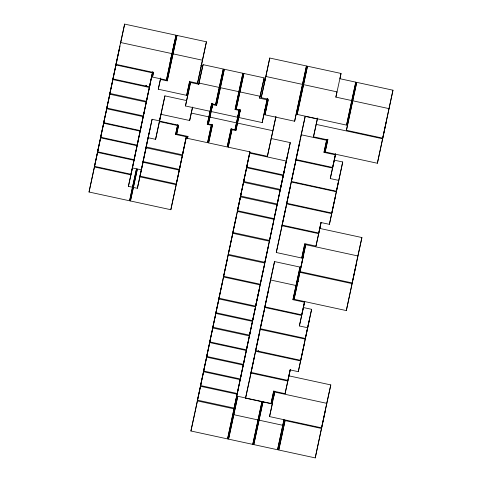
<?xml version="1.0" encoding="UTF-8"?>
<svg xmlns="http://www.w3.org/2000/svg" width="482" height="482" viewBox="0 0 482 482"><rect width="100%" height="100%" fill="white"/><g stroke="black" fill="none" stroke-linecap="round" stroke-linejoin="round"><path stroke-width="0.72" d="M134.882 156.445L132.454 167.941L136.526 168.821L129.616 200.801L89.031 192.017L98.503 147.938M98.653 147.203L101.449 133.966L94.454 166.344L130.959 174.243L141.033 127.308M107.606 104.805L97.527 151.77L134.038 159.675L144.112 112.704M107.721 104.251L100.599 137.213L137.111 145.118L147.173 98.214M107.878 103.516L110.661 90.315L103.672 122.657L140.184 130.562L150.245 83.669M116.825 61.118L106.763 108.034L143.268 115.933L152.716 71.945M119.747 47.266L109.842 93.424L146.353 101.328L152.716 71.854M115.855 64.937L112.909 78.909L149.42 86.814L152.366 72.842L115.855 64.937L120.03 45.923M120.59 42.506L115.987 64.335L153.469 72.445L152.493 77.06L166.453 80.084L176.008 35.216L124.639 24.1L120.59 42.506L171.96 53.629L166.453 80.084M98.37 148.54L89.031 192.017M101.575 133.363L104.522 119.403M110.806 89.628L113.734 75.764M120.494 43.742L124.639 24.1M129.616 200.801L132.478 187.227L128.405 186.347L137.954 141.871M180.16 166.266L170.827 209.718L130.435 200.976L137.346 168.995L141.413 169.881L137.37 188.287L133.297 187.408M137.346 168.995L130.435 200.976M137.37 188.287L143.835 158.409L141.569 169.164M149.974 129.333L139.937 176.117L176.261 183.979L186.299 137.195M152.095 119.283L148.046 137.689L155.59 139.322L159.638 120.916L152.095 119.283L143.015 161.542L179.34 169.405L186.462 136.424M148.046 137.689L146.088 146.968L182.413 154.83L186.245 136.743L175.593 134.436L177.478 125.513L159.331 121.591L164.922 95.87L186.51 100.545M189.763 81.193L186.655 95.352L158.283 89.212L160.663 77.982M143.985 157.704L146.763 144.54M160.355 79.397L167.224 80.886L176.978 35.427L206.429 41.801L197.512 83.272L189.565 81.548L186.655 95.352M167.224 80.886L176.978 35.427M155.59 139.322L159.331 121.591M159.638 120.916L163.38 103.178M163.488 102.678L164.922 95.87M211.622 124.29L207.579 142.696L187.492 138.352L187.896 136.436L176.695 134.014L178.551 125.224L159.44 121.09L160.874 114.276L189.655 120.506L192.613 107.058M185.468 105.974L190.426 82.47L198.789 84.278L203.091 64.66L223.287 69.028L215.611 104.642L211.616 103.781L210.032 111.288L185.468 105.974L190.601 82.422M170.827 209.718L183.244 151.673M189.655 120.506L192.475 107.408M197.512 83.272L206.429 41.801M198.789 84.278L199.048 83.067L219.244 87.435L215.611 104.642M203.091 64.66L202.838 65.871L200.645 65.395M207.579 142.696L211.261 125.236L207.272 124.368L211.809 103.431M207.272 124.368L211.893 103.238M231.264 128.543L227.215 146.95L208.585 142.919L212.399 124.844L208.405 123.982L212.815 103.648M212.454 105.576L212.743 104.196M216.484 105.492L224.299 69.245L242.886 73.27L235.077 109.516L239.072 110.384L237.62 117.259L211.038 111.505L212.49 104.63L216.484 105.492L220.533 87.085L219.202 86.796M220.684 86.374L224.299 69.245M227.215 146.95L231.029 128.881L234.987 129.736L239.325 109.95M235.077 109.516L242.886 73.27M275.921 116.704L267.402 156.307L249.706 152.475L249.839 151.842L228.185 147.161L231.872 129.694L235.867 130.556L239.759 112.86M236.216 109.107L243.898 73.487L264.142 77.873L259.69 98.214L266.992 99.798L262.184 122.579L238.626 117.475L240.211 109.968L236.216 109.107L243.898 73.487M234.987 129.736L239.397 109.402M235.867 130.556L240.337 109.691M240.343 110.107L239.916 112.149L238.584 111.86M259.69 98.214L264.142 77.873M261.226 97.695L269.763 58.033L306.462 65.974L294.635 121.235L264.955 114.812L268.245 99.214L261.226 97.695L265.275 79.289M237.975 390.42L227.576 438.927L190.914 430.992L204.404 367.844M204.555 367.139L197.427 400.144L234.083 408.079L244.139 361.223M204.705 366.41L207.477 353.288L200.506 385.552L237.168 393.487L247.212 346.654M213.634 324.133L203.573 371.026L240.235 378.954L250.291 332.068M216.713 309.546L206.651 356.427L243.314 364.362L253.369 317.481M219.78 294.996L209.718 341.895L246.38 349.83L256.442 302.931M222.841 280.494L212.821 327.212L249.477 335.147L259.503 288.429L252.544 320.644L215.882 312.71L227.474 258.557M230.083 246.194L218.942 298.207L255.605 306.136L264.136 266.492M236.704 214.833L223.57 276.282L260.232 284.217L273.36 222.768M236.861 214.092L228.197 254.363L264.859 262.298L277.975 200.922M237.011 213.363L241.313 192.987L232.812 232.499L269.474 240.434L281.048 186.347M244.705 176.918L247.465 163.844L240.506 196.053L277.162 203.988L284.127 171.779L274.071 218.629L237.415 210.694L244.555 177.647M249.917 152.101L243.579 181.479L280.241 189.414L287.2 157.204M249.881 151.685L246.633 167.013L283.296 174.948L290.278 142.63L271.215 138.503M195.114 411.851L201.163 383.214M207.622 352.613L210.556 338.719M230.39 244.736L232.083 236.704M244.392 178.412L237.415 210.694M247.628 163.073L248.393 159.44M248.7 157.988L249.929 152.173M265.431 78.554L269.763 58.033M267.474 98.292L262.184 122.579M267.402 156.307L275.909 116.566M227.576 438.927L241.066 375.779M255.605 306.136L268.745 244.639M280.241 189.414L290.278 142.63M294.635 121.235L306.462 65.974M228.546 439.138L237.753 396.27L261.985 401.518L256.822 425.974L252.773 444.38L228.546 439.138L237.753 396.27M297.129 114.415L307.468 66.191L341.027 73.457L339.918 78.717L355.8 82.157L346.57 125.115L297.129 114.415L301.021 96.713M301.172 96.008L307.468 66.191M273.806 390.944L271.005 403.687L245.543 398.174L259.515 332.761L250.983 372.405L287.881 380.394L290.098 369.905L298.292 371.676L304.612 342.521M260.063 329.393L255.599 350.565L300.69 360.325L311.619 309.317L303.419 307.54L304.751 301.232L299.37 325.953L307.57 327.724L305.305 338.448L260.214 328.688L268.745 289.043L260.063 329.393L305.172 339.081M270.492 279.982L264.823 306.841L301.72 314.83L304.389 302.19L292.954 299.714L300.003 267.082L274.541 261.575L270.492 279.982L295.954 285.495M304.865 243.868L301.75 258.027L276.288 252.514L290.61 185.443M335.653 153.848L334.321 160.163L342.72 161.976L331.785 213.008L286.694 203.247L295.225 163.573L282.078 225.094L318.741 233.029L320.958 222.515L329.393 224.341L335.707 195.204M299.973 141.093L291.291 181.455L336.388 191.215L338.671 180.388L330.272 178.569L335.605 153.891M301.148 134.767L295.924 159.506L332.622 167.447L335.291 154.806L324.006 152.366L326.561 140.268L301.148 134.767L305.19 116.355L317.536 119.03M249.592 379.768L249.863 378.491M249.995 377.852L254.743 355.354M259.641 332.152L264.112 310.98M268.872 288.435L274.541 261.575M286.001 207.29L276.288 252.514M295.339 163.049L299.84 141.702M300.123 140.37L305.19 116.355M386.6 120.349L377.382 163.259L325.157 151.957L327.706 139.876L313.481 136.804L317.505 118M252.773 444.38L261.985 401.518M284.037 419.828L277.56 449.748L253.779 444.603L262.991 401.735L272.36 403.759M262.991 401.735L253.779 444.603M271.005 403.687L273.643 391.185L285.079 393.661L290.315 369.64M301.75 258.027L304.781 243.675L315.981 246.097L321.108 222.557M292.954 299.714L300.003 267.082M346.57 125.115L351.758 100.563L335.87 97.123L336.978 91.863L303.419 84.597M272.216 403.946L274.487 392.005L326.748 403.332L321.572 427.847L269.546 416.587L272.523 402.53M356.065 265.202L346.323 310.583L294.062 299.274L303.799 253.887L298.262 280.138M303.979 253.219L305.829 244.47M315.981 246.097L321.102 222.304M285.079 393.661L290.236 369.7M277.56 449.748L283.97 419.623M278.753 450.007L284.97 420.557L321.446 428.45L315.228 457.9L278.753 450.007L282.645 432.306M282.801 431.595L283.579 427.92M283.892 426.443L285.133 420.557M392.969 90.2L382.684 138.147L346.431 130.303L352.667 100.762L356.716 82.356L392.969 90.2L377.382 163.259M356.716 82.356L346.431 130.303M298.292 371.676L309.221 320.675M329.393 224.341L340.322 173.333M340.437 172.809L342.72 161.976M346.323 310.583L361.904 237.548L319.241 228.311M357.855 255.954L352.161 282.934L299.937 271.625L305.63 244.651L357.855 255.954L361.904 237.548M325.495 410.043L315.228 457.9M288.694 375.797L330.797 384.919L321.446 428.45M112.776 79.524L145.817 86.682L146.124 85.266M145.817 86.682L146.311 85.302M128.405 186.347L132.454 167.941M152.493 77.06L153.583 72.107M132.478 187.227L136.526 168.821M158.283 89.212L160.614 78.596M170.911 58.605L176.008 35.216M170.983 58.623L174.96 40.199M175.593 134.436L177.774 124.525M176.695 134.014L178.563 125.519M198.65 84.248L202.699 65.841M187.492 138.352L187.962 136.225M208.405 123.982L212.297 106.281M219.244 87.435L223.287 69.028M208.585 142.919L212.634 124.507M228.185 147.161L232.077 129.459M190.914 430.992L194.963 412.586M266.992 99.798L267.305 98.382M264.955 114.812L268.221 99.943M245.543 398.174L249.839 378.563M300.563 360.928L258.105 351.788L258.418 350.372M313.481 136.804L317.373 119.102M335.87 97.123L341.027 73.457M324.006 152.366L326.808 139.623M325.157 151.957L327.959 139.214M294.062 299.274L298.105 280.867M271.975 403.898L274.776 391.149M273.77 396.867L274.547 393.324M269.546 416.587L272.505 403.133M330.272 178.569L334.321 160.163M299.37 325.953L303.419 307.54M351.758 100.563L355.8 82.157M307.57 327.724L311.619 309.317M326.748 403.332L330.797 384.919M172.93 53.833L202.38 60.208M265.715 76.439L302.413 84.38M263.732 79.807L265.196 80.126M352.667 100.762L388.92 108.607M169.893 62.178L171.267 62.473M349.36 112.288L350.824 112.601M239.12 91.11L240.452 91.399M220.25 87.658L238.843 91.682M239.849 91.899L260.099 96.28M264.582 109.661L266.022 109.974M146.004 86.718L149.287 87.429M316.102 124.374L382.557 138.756M211.315 105.962L212.646 106.251M109.685 94.177L146.197 102.076M191.227 113.071L208.851 116.885M209.857 117.102L236.439 122.856M237.445 123.073L272.8 130.724M106.618 108.721L143.124 116.626M295.797 160.108L332.496 168.055M249.574 153.101L286.23 161.036M103.558 123.211L140.063 131.116M246.495 167.676L283.157 175.611M100.473 137.81L136.984 145.715M145.925 147.739L182.25 155.602M291.182 181.979L336.273 191.74M243.416 182.25L280.078 190.185M97.4 152.378L133.912 160.277M142.871 162.217L179.196 170.08M286.561 203.85L331.658 213.61M240.343 196.825L277.005 204.76M94.327 166.947L130.833 174.852M139.792 176.816L176.111 184.678M237.265 211.393L273.927 219.328M281.952 225.703L318.608 233.637M232.655 233.246L269.317 241.181M228.04 255.117L264.696 263.052M299.756 272.294L352.017 283.609M296.996 281.307L298.43 281.615M223.425 276.963L260.087 284.898M264.696 307.45L301.593 315.433M218.798 298.906L255.454 306.841M215.731 313.408L252.393 321.343M212.664 327.953L249.321 335.888M209.586 342.539L246.242 350.474M206.507 357.126L243.163 365.061M250.851 373.038L287.748 381.027M203.428 371.7L240.09 379.635M200.355 386.251L237.017 394.186M197.271 400.891L233.927 408.826M233.71 414.677L257.936 419.924M258.942 420.141L282.723 425.287M255.466 351.167L258.105 351.788"/></g></svg>
